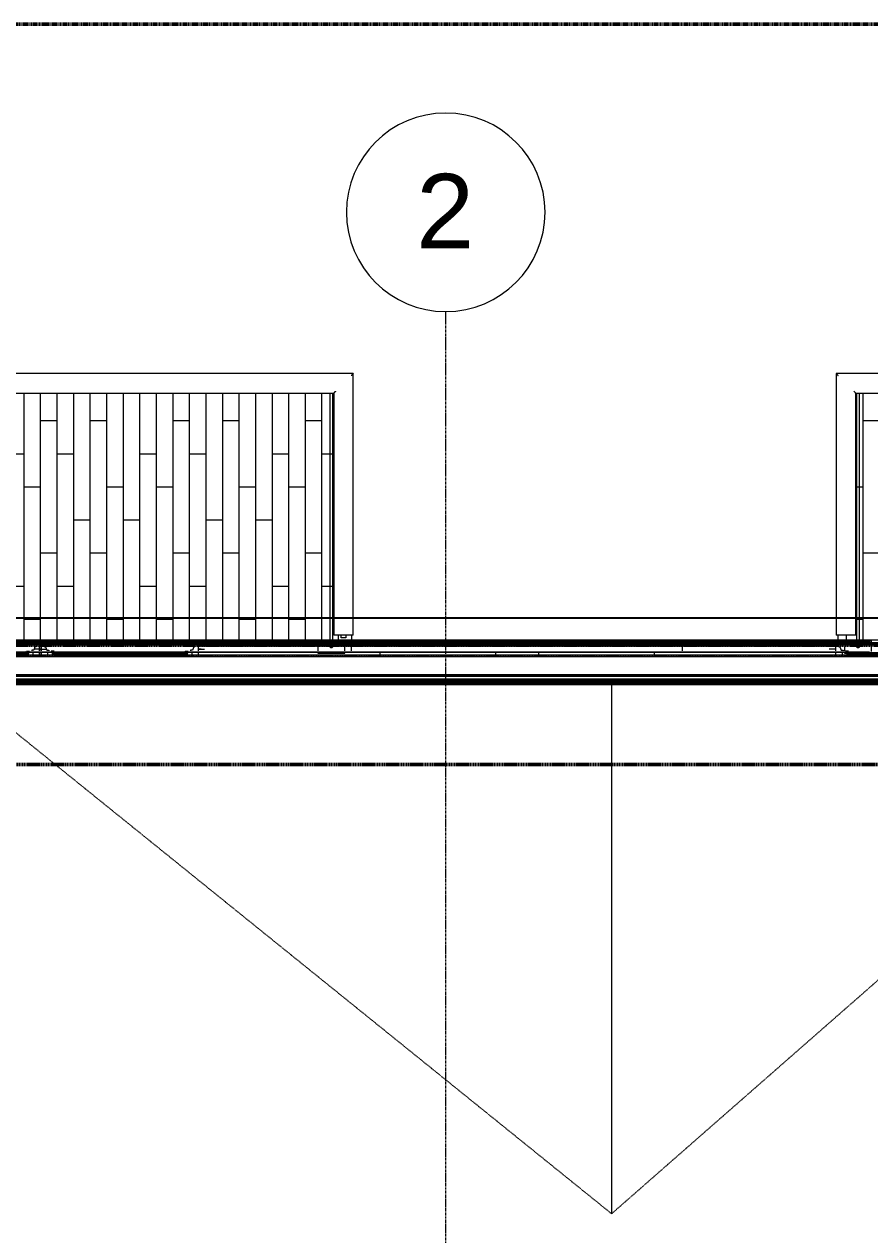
# Model space of a CAD drawing. Header units: inches. Extents: x -4235 to -464, y 9767 to 12269.
# Drawn here: x -3256.2 to -3051.8, y 11976 to 12268.7 of the extents above; entities that cross this region are included whole.
import ezdxf

# ---------------------------------------------------------------- set-up
doc = ezdxf.new("R2010")
doc.units = ezdxf.units.IN
doc.header["$MEASUREMENT"] = 0
for name, pattern in [('Dash 1_16_', [0.125, 0.0625, -0.0625]), ('Double Dash 3_8_', [1, 0.375, -0.125, 0.125, -0.125, 0.125, -0.125]), ('Grid Line 1_2_', [0.875, 0.5, -0.125, 0.125, -0.125])]:
    doc.linetypes.add(name, pattern=pattern)
for name, color, linetype, lineweight in [('A-DOOR-1', 31, 'Continuous', 9), ('A-DOOR-FRAM', 31, 'Continuous', 20), ('A-FLOR-1', 192, 'Continuous', 9), ('A-FLOR-HRAL', 11, 'Continuous', 9), ('A-FLOR-PATT-1', 9, 'Continuous', 9), ('A-GLAZ-1', 151, 'Continuous', 9), ('A-GLAZ-2', 151, 'Continuous', 20), ('A-ROOF', 132, 'Continuous', 13), ('A-ROOF-1', 10, 'Dash 1_16_', 9), ('A-ROOF-2', 7, 'Dash 1_16_', 9), ('A-WALL-1', 113, 'Continuous', 9), ('C-PROP-LINE', 91, 'Double Dash 3_8_', 50), ('C-PROP-LINE-1', 91, 'Dash 1_16_', 50), ('S-GRID-1', 1, 'Grid Line 1_2_', 9), ('S-GRID-IDEN', 1, 'Continuous', 9)]:
    doc.layers.add(name, color=color, linetype=linetype, lineweight=lineweight)
doc.styles.add('Arial', font='arial.ttf', dxfattribs={"height": 18})

# ---------------------------------------------------------------- blocks, each defined once
blk = doc.blocks.new('Basic Wall _ EXT - FIBER CEMENT - LARGE - ___-2505162-BACKGROUND - ROOF PLAN')
at = {"layer": 'A-WALL-1'}
for p, q in [((-3252.14, 12118.91), (-3252.51, 12118.91)), ((-3252.14, 12118.91), (-3252.51, 12118.91)), ((-3252.51, 12118.88), (-3252.14, 12118.88)), ((-3252.14, 12118.88), (-3252.51, 12118.88)), ((-3185.21, 12118.91), (-3214.11, 12118.91)), ((-3185.21, 12118.91), (-3214.11, 12118.91)), ((-3214.11, 12118.88), (-3185.21, 12118.88)), ((-3185.21, 12118.88), (-3214.11, 12118.88)), ((-3182.33, 12118.91), (-3185.18, 12118.91)), ((-3182.33, 12118.91), (-3185.18, 12118.91)), ((-3185.18, 12118.88), (-3182.33, 12118.88)), ((-3182.33, 12118.88), (-3185.18, 12118.88)), ((-3182.22, 12118.91), (-3182.28, 12118.91)), ((-3182.22, 12118.91), (-3182.28, 12118.91)), ((-3182.28, 12118.88), (-3182.22, 12118.88)), ((-3182.22, 12118.88), (-3182.28, 12118.88)), ((-3182.14, 12118.91), (-3182.22, 12118.91)), ((-3182.14, 12118.91), (-3182.22, 12118.91)), ((-3182.22, 12118.88), (-3182.14, 12118.88)), ((-3182.14, 12118.88), (-3182.22, 12118.88)), ((-3182.05, 12118.91), (-3182.14, 12118.91)), ((-3182.05, 12118.91), (-3182.14, 12118.91)), ((-3182.14, 12118.88), (-3182.05, 12118.88)), ((-3182.05, 12118.88), (-3182.14, 12118.88)), ((-3181.96, 12118.91), (-3182.05, 12118.91)), ((-3181.96, 12118.91), (-3182.05, 12118.91)), ((-3182.05, 12118.88), (-3181.96, 12118.88)), ((-3181.96, 12118.88), (-3182.05, 12118.88)), ((-3181.86, 12118.91), (-3181.96, 12118.91)), ((-3181.86, 12118.91), (-3181.96, 12118.91)), ((-3181.96, 12118.88), (-3181.86, 12118.88)), ((-3181.86, 12118.88), (-3181.96, 12118.88)), ((-3181.77, 12118.91), (-3181.86, 12118.91)), ((-3181.77, 12118.91), (-3181.86, 12118.91)), ((-3181.86, 12118.88), (-3181.77, 12118.88)), ((-3181.77, 12118.88), (-3181.86, 12118.88)), ((-3181.69, 12118.91), (-3181.77, 12118.91)), ((-3181.69, 12118.91), (-3181.77, 12118.91)), ((-3181.76, 12118.88), (-3181.69, 12118.88)), ((-3181.69, 12118.88), (-3181.76, 12118.88)), ((-3181.63, 12118.91), (-3181.69, 12118.91)), ((-3181.63, 12118.91), (-3181.69, 12118.91)), ((-3181.69, 12118.88), (-3181.63, 12118.88)), ((-3181.63, 12118.88), (-3181.69, 12118.88)), ((-3178.82, 12118.91), (-3181.58, 12118.91)), ((-3178.82, 12118.91), (-3181.58, 12118.91)), ((-3181.58, 12118.88), (-3178.82, 12118.88)), ((-3178.82, 12118.88), (-3181.58, 12118.88)), ((-3178.71, 12118.91), (-3178.79, 12118.91)), ((-3178.71, 12118.91), (-3178.79, 12118.91)), ((-3178.79, 12118.88), (-3178.71, 12118.88)), ((-3178.71, 12118.88), (-3178.79, 12118.88)), ((-3060.14, 12118.91), (-3178.71, 12118.91)), ((-3060.14, 12118.91), (-3178.71, 12118.91)), ((-3178.71, 12118.88), (-3060.14, 12118.88)), ((-3060.14, 12118.88), (-3178.71, 12118.88)), ((-3252.14, 12116.87), (-3252.51, 12116.87)), ((-3252.14, 12116.87), (-3252.51, 12116.87)), ((-3252.51, 12116.84), (-3252.14, 12116.84)), ((-3252.14, 12116.84), (-3252.51, 12116.84)), ((-3185.21, 12116.87), (-3214.11, 12116.87)), ((-3185.21, 12116.87), (-3214.11, 12116.87)), ((-3214.11, 12116.84), (-3185.21, 12116.84)), ((-3185.21, 12116.84), (-3214.11, 12116.84)), ((-3185.1, 12116.87), (-3185.21, 12116.87)), ((-3185.1, 12116.87), (-3185.21, 12116.87)), ((-3185.21, 12116.84), (-3185.1, 12116.84)), ((-3185.1, 12116.84), (-3185.21, 12116.84)), ((-3184.8, 12116.87), (-3185.1, 12116.87)), ((-3184.8, 12116.87), (-3185.1, 12116.87)), ((-3185.1, 12116.84), (-3184.79, 12116.84)), ((-3184.79, 12116.84), (-3185.1, 12116.84)), ((-3184.29, 12116.87), (-3184.77, 12116.87)), ((-3184.29, 12116.87), (-3184.77, 12116.87)), ((-3184.77, 12116.84), (-3184.29, 12116.84)), ((-3184.29, 12116.84), (-3184.77, 12116.84)), ((-3179.18, 12116.87), (-3184.26, 12116.87)), ((-3179.18, 12116.87), (-3184.26, 12116.87)), ((-3184.26, 12116.84), (-3179.18, 12116.84)), ((-3179.18, 12116.84), (-3184.26, 12116.84)), ((-3178.84, 12116.87), (-3179.14, 12116.87)), ((-3178.84, 12116.87), (-3179.14, 12116.87)), ((-3179.14, 12116.84), (-3178.84, 12116.84)), ((-3178.84, 12116.84), (-3179.14, 12116.84)), ((-3178.72, 12116.87), (-3178.82, 12116.87)), ((-3178.72, 12116.87), (-3178.82, 12116.87)), ((-3178.82, 12116.84), (-3178.71, 12116.84)), ((-3178.71, 12116.84), (-3178.82, 12116.84)), ((-3177.09, 12116.87), (-3178.72, 12116.87)), ((-3177.09, 12116.87), (-3178.72, 12116.87)), ((-3178.71, 12116.84), (-3177.09, 12116.84)), ((-3177.09, 12116.84), (-3178.71, 12116.84)), ((-3097.16, 12116.87), (-3177.09, 12116.87)), ((-3097.16, 12116.87), (-3177.09, 12116.87)), ((-3177.09, 12116.84), (-3170.2, 12116.84)), ((-3170.2, 12116.84), (-3177.09, 12116.84)), ((-3170.2, 12116.84), (-3142.32, 12116.84)), ((-3142.32, 12116.84), (-3170.2, 12116.84)), ((-3142.32, 12116.84), (-3131.8, 12116.84)), ((-3131.8, 12116.84), (-3142.32, 12116.84)), ((-3131.8, 12116.84), (-3103.92, 12116.84)), ((-3103.92, 12116.84), (-3131.8, 12116.84)), ((-3103.92, 12116.84), (-3097.16, 12116.84)), ((-3097.16, 12116.84), (-3103.92, 12116.84)), ((-3060.14, 12116.87), (-3097.16, 12116.87)), ((-3060.14, 12116.87), (-3097.16, 12116.87)), ((-3097.16, 12116.84), (-3060.14, 12116.84)), ((-3060.14, 12116.84), (-3097.16, 12116.84))]:
    blk.add_line(p, q, dxfattribs=at)
blk = doc.blocks.new('Basic Wall _ EXT - FIBER CEMENT - LARGE - ___-2162455-BACKGROUND - ROOF PLAN')
at = {"layer": 'A-WALL-1'}
for p, q in [((-3055.05, 12119.8), (-3290.91, 12119.8)), ((-3057.92, 12119.5), (-3290.91, 12119.5)), ((-3057.92, 12119.5), (-3290.91, 12119.5)), ((-3057.92, 12119.48), (-3290.91, 12119.48)), ((-3057.92, 12119.46), (-3290.91, 12119.46)), ((-3057.92, 12119.46), (-3290.91, 12119.46)), ((-3057.92, 12119.46), (-3290.91, 12119.46)), ((-3057.82, 12119.5), (-3057.92, 12119.5)), ((-3057.82, 12119.5), (-3057.92, 12119.5)), ((-3057.82, 12119.48), (-3057.92, 12119.48)), ((-3057.82, 12119.46), (-3057.92, 12119.46)), ((-3057.82, 12119.46), (-3057.92, 12119.46)), ((-3057.82, 12119.46), (-3057.92, 12119.46)), ((-3057.49, 12119.5), (-3057.81, 12119.5)), ((-3057.49, 12119.5), (-3057.81, 12119.5)), ((-3057.49, 12119.48), (-3057.8, 12119.48)), ((-3057.49, 12119.46), (-3057.8, 12119.46)), ((-3057.49, 12119.46), (-3057.8, 12119.46)), ((-3057.49, 12119.46), (-3057.8, 12119.46)), ((-3056.97, 12119.5), (-3057.48, 12119.5)), ((-3056.97, 12119.5), (-3057.48, 12119.5)), ((-3056.97, 12119.48), (-3057.47, 12119.48)), ((-3056.97, 12119.46), (-3057.47, 12119.46)), ((-3056.97, 12119.46), (-3057.47, 12119.46)), ((-3056.97, 12119.46), (-3057.47, 12119.46)), ((-3056.3, 12119.5), (-3056.95, 12119.5)), ((-3056.3, 12119.5), (-3056.95, 12119.5)), ((-3056.3, 12119.48), (-3056.95, 12119.48)), ((-3056.3, 12119.46), (-3056.95, 12119.46)), ((-3056.3, 12119.46), (-3056.95, 12119.46)), ((-3056.3, 12119.46), (-3056.95, 12119.46)), ((-3055.52, 12119.5), (-3056.28, 12119.5)), ((-3055.52, 12119.5), (-3056.28, 12119.5)), ((-3055.52, 12119.48), (-3056.27, 12119.48)), ((-3055.52, 12119.46), (-3056.27, 12119.46)), ((-3055.52, 12119.46), (-3056.27, 12119.46)), ((-3055.52, 12119.46), (-3056.27, 12119.46)), ((-3055.05, 12119.5), (-3055.49, 12119.5)), ((-3055.05, 12119.5), (-3055.49, 12119.5)), ((-3055.05, 12119.48), (-3055.49, 12119.48)), ((-3055.05, 12119.46), (-3055.48, 12119.46)), ((-3055.05, 12119.46), (-3055.48, 12119.46)), ((-3055.05, 12119.46), (-3055.48, 12119.46)), ((-3054.94, 12119.8), (-3055, 12119.8)), ((-3054.94, 12119.5), (-3055, 12119.5)), ((-3054.94, 12119.5), (-3055, 12119.5)), ((-3054.94, 12119.48), (-3055, 12119.48)), ((-3054.94, 12119.46), (-3055, 12119.46)), ((-3054.94, 12119.46), (-3055, 12119.46)), ((-3054.94, 12119.46), (-3055, 12119.46)), ((-3054.86, 12119.8), (-3054.94, 12119.8)), ((-3054.86, 12119.5), (-3054.94, 12119.5)), ((-3054.86, 12119.5), (-3054.94, 12119.5)), ((-3054.86, 12119.48), (-3054.94, 12119.48)), ((-3054.86, 12119.46), (-3054.94, 12119.46)), ((-3054.86, 12119.46), (-3054.94, 12119.46)), ((-3054.86, 12119.46), (-3054.94, 12119.46)), ((-3054.77, 12119.8), (-3054.86, 12119.8)), ((-3054.77, 12119.5), (-3054.86, 12119.5)), ((-3054.77, 12119.5), (-3054.86, 12119.5)), ((-3054.77, 12119.48), (-3054.86, 12119.48)), ((-3054.77, 12119.46), (-3054.86, 12119.46)), ((-3054.77, 12119.46), (-3054.86, 12119.46)), ((-3054.77, 12119.46), (-3054.86, 12119.46)), ((-3054.68, 12119.8), (-3054.77, 12119.8)), ((-3054.68, 12119.5), (-3054.77, 12119.5)), ((-3054.68, 12119.5), (-3054.77, 12119.5)), ((-3054.68, 12119.48), (-3054.77, 12119.48)), ((-3054.68, 12119.46), (-3054.77, 12119.46)), ((-3054.68, 12119.46), (-3054.77, 12119.46)), ((-3054.68, 12119.46), (-3054.77, 12119.46)), ((-3054.58, 12119.8), (-3054.68, 12119.8)), ((-3054.58, 12119.5), (-3054.65, 12119.5)), ((-3054.58, 12119.5), (-3054.65, 12119.5)), ((-3054.58, 12119.48), (-3054.65, 12119.48)), ((-3054.58, 12119.46), (-3054.64, 12119.46)), ((-3054.58, 12119.46), (-3054.64, 12119.46)), ((-3054.58, 12119.46), (-3054.64, 12119.46)), ((-3054.49, 12119.8), (-3054.58, 12119.8)), ((-3054.49, 12119.5), (-3054.58, 12119.5)), ((-3054.49, 12119.5), (-3054.58, 12119.5)), ((-3054.49, 12119.48), (-3054.58, 12119.48)), ((-3054.49, 12119.46), (-3054.58, 12119.46)), ((-3054.49, 12119.46), (-3054.58, 12119.46)), ((-3054.49, 12119.46), (-3054.58, 12119.46)), ((-3054.41, 12119.8), (-3054.49, 12119.8)), ((-3054.41, 12119.5), (-3054.49, 12119.5)), ((-3054.41, 12119.5), (-3054.49, 12119.5)), ((-3054.41, 12119.48), (-3054.49, 12119.48)), ((-3054.41, 12119.46), (-3054.49, 12119.46)), ((-3054.41, 12119.46), (-3054.49, 12119.46)), ((-3054.41, 12119.46), (-3054.49, 12119.46)), ((-3054.35, 12119.8), (-3054.41, 12119.8)), ((-3054.35, 12119.5), (-3054.41, 12119.5)), ((-3054.35, 12119.5), (-3054.41, 12119.5)), ((-3054.35, 12119.48), (-3054.41, 12119.48)), ((-3054.35, 12119.46), (-3054.41, 12119.46)), ((-3054.35, 12119.46), (-3054.41, 12119.46)), ((-3054.35, 12119.46), (-3054.41, 12119.46)), ((-2951.56, 12119.8), (-3054.3, 12119.8)), ((-3053.83, 12119.5), (-3054.3, 12119.5)), ((-3053.83, 12119.5), (-3054.3, 12119.5)), ((-3053.83, 12119.48), (-3054.3, 12119.48)), ((-3053.83, 12119.46), (-3054.3, 12119.46)), ((-3053.83, 12119.46), (-3054.3, 12119.46)), ((-3053.83, 12119.46), (-3054.3, 12119.46)), ((-3053.05, 12119.5), (-3053.81, 12119.5)), ((-3053.05, 12119.5), (-3053.81, 12119.5)), ((-3053.05, 12119.48), (-3053.81, 12119.48)), ((-3053.05, 12119.46), (-3053.8, 12119.46)), ((-3053.05, 12119.46), (-3053.8, 12119.46)), ((-3053.05, 12119.46), (-3053.8, 12119.46)), ((-3052.38, 12119.5), (-3053.03, 12119.5)), ((-3052.38, 12119.5), (-3053.03, 12119.5)), ((-3052.38, 12119.48), (-3053.03, 12119.48)), ((-3052.38, 12119.46), (-3053.02, 12119.46)), ((-3052.38, 12119.46), (-3053.02, 12119.46)), ((-3052.38, 12119.46), (-3053.02, 12119.46)), ((-3051.86, 12119.5), (-3052.36, 12119.5)), ((-3051.86, 12119.5), (-3052.36, 12119.5)), ((-3051.86, 12119.48), (-3052.36, 12119.48)), ((-3051.86, 12119.46), (-3052.36, 12119.46)), ((-3051.86, 12119.46), (-3052.36, 12119.46)), ((-3051.86, 12119.46), (-3052.36, 12119.46)), ((-3057.93, 12116.87), (-3290.91, 12116.87)), ((-3057.93, 12116.87), (-3290.91, 12116.87)), ((-3290.91, 12116.84), (-3057.93, 12116.84)), ((-3057.93, 12116.84), (-3290.91, 12116.84)), ((-3057.82, 12116.87), (-3057.93, 12116.87)), ((-3057.82, 12116.87), (-3057.93, 12116.87)), ((-3057.93, 12116.84), (-3057.82, 12116.84)), ((-3057.82, 12116.84), (-3057.93, 12116.84)), ((-3057.52, 12116.87), (-3057.82, 12116.87)), ((-3057.52, 12116.87), (-3057.82, 12116.87)), ((-3057.82, 12116.84), (-3057.51, 12116.84)), ((-3057.51, 12116.84), (-3057.82, 12116.84)), ((-3057.01, 12116.87), (-3057.49, 12116.87)), ((-3057.01, 12116.87), (-3057.49, 12116.87)), ((-3057.49, 12116.84), (-3057.01, 12116.84)), ((-3057.01, 12116.84), (-3057.49, 12116.84)), ((-3051.9, 12116.87), (-3056.97, 12116.87)), ((-3051.9, 12116.87), (-3056.97, 12116.87)), ((-3056.97, 12116.84), (-3051.9, 12116.84)), ((-3051.9, 12116.84), (-3056.97, 12116.84))]:
    blk.add_line(p, q, dxfattribs=at)
blk = doc.blocks.new('Basic Wall _ EXT - FIBER CEMENT - SMALL - ___-2145929-BACKGROUND - ROOF PLAN')
at = {"layer": 'A-WALL-1'}
for p, q in [((-2061.36, 12125.15), (-3867.29, 12125.15)), ((-2061.36, 12125.15), (-3867.29, 12125.15)), ((-3867.21, 12125.07), (-2061.44, 12125.07)), ((-2061.44, 12125.07), (-3867.21, 12125.07)), ((-2067.39, 12119.12), (-3861.25, 12119.12)), ((-2067.46, 12119.05), (-3861.19, 12119.05)), ((-2067.84, 12118.67), (-3860.81, 12118.67)), ((-2067.92, 12118.59), (-3860.73, 12118.59)), ((-2067.92, 12118.59), (-3860.73, 12118.59)), ((-2070.35, 12116.17), (-3858.3, 12116.17)), ((-2070.35, 12116.17), (-3858.3, 12116.17)), ((-2075.17, 12111.34), (-3853.48, 12111.34)), ((-2075.17, 12111.34), (-3853.48, 12111.34)), ((-2075.25, 12111.26), (-3853.4, 12111.26)), ((-2075.25, 12111.26), (-3853.4, 12111.26)), ((-3853.2, 12111.06), (-2075.45, 12111.06)), ((-2075.45, 12111.06), (-3853.2, 12111.06)), ((-3852.33, 12110.19), (-2076.32, 12110.19)), ((-2076.32, 12110.19), (-3852.33, 12110.19)), ((-2076.67, 12109.84), (-3851.97, 12109.84)), ((-2076.72, 12109.79), (-3851.93, 12109.79)), ((-2076.73, 12109.78), (-3851.92, 12109.78)), ((-2076.79, 12109.72), (-3851.85, 12109.72)), ((-2076.8, 12109.72), (-3851.85, 12109.72)), ((-2076.8, 12109.71), (-3851.85, 12109.71)), ((-2076.83, 12109.68), (-3851.82, 12109.68)), ((-2076.86, 12109.65), (-3851.78, 12109.65)), ((-3851.77, 12109.64), (-2076.87, 12109.64)), ((-3851.63, 12109.49), (-2077.02, 12109.49)), ((-2077.23, 12109.28), (-3851.42, 12109.28)), ((-2077.3, 12109.22), (-3851.35, 12109.22)), ((-2077.42, 12109.09), (-3851.22, 12109.09)), ((-2077.53, 12108.98), (-3851.11, 12108.98))]:
    blk.add_line(p, q, dxfattribs=at)
blk = doc.blocks.new('Window-Double_Hung-Andersen-400_Series-Tilt_Wash - DOUBLE HUNG - COTTAGE - 3RD FLOOR-V2-BACKGROUND - ROOF PLAN')
at = {"layer": 'A-GLAZ-1'}
for p, q in [((-16.29, 2.5), (-15.7, 2.5)), ((-16.29, 2.12), (-15.7, 2.12)), ((-15.82, 2.5), (-15.82, 2.12)), ((-15.7, 2.62), (15.7, 2.62)), ((-15.7, 2.5), (15.7, 2.5)), ((-15.7, 2.12), (15.7, 2.12)), ((-15.7, 2), (15.7, 2)), ((16.29, 2.5), (15.7, 2.5)), ((16.29, 2.12), (15.7, 2.12)), ((15.82, 2.5), (15.82, 2.12))]:
    blk.add_line(p, q, dxfattribs=at)
at = {"layer": 'A-GLAZ-2'}
for p, q in [((-19.01, 3.44), (-20.51, 3.44)), ((19.01, 4.81), (-19.01, 4.81)), ((-19.01, 4.81), (-19.01, 4.56)), ((-19.01, 4.11), (-19.01, 3)), ((-18.2, 4.81), (-18.2, 4.56)), ((-18.2, 4.11), (-18.2, 4)), ((-18.2, 4), (-17.92, 4)), ((-17.92, 4), (-17.61, 3.19)), ((-17.61, 3.19), (-17.14, 3.19)), ((-17.14, 3.19), (-17.14, 3)), ((-15.86, 2.97), (-16.57, 2.97)), ((15.86, 2.97), (16.57, 2.97)), ((17.14, 3.19), (17.14, 3.01)), ((17.61, 3.19), (17.14, 3.19)), ((17.92, 4), (17.61, 3.19)), ((18.2, 4), (17.92, 4)), ((18.2, 4.81), (18.2, 4.56)), ((18.2, 4.11), (18.2, 4)), ((19.01, 4.56), (19.01, 4.81)), ((19.01, 3.06), (19.01, 4.11)), ((19.01, 3.44), (20.51, 3.44)), ((-19.01, 2.84), (-19.01, 2.72)), ((-19.01, 2.69), (-19.01, 2.01)), ((-19.01, 2.01), (-19.01, 1.69)), ((-17.42, 2.75), (-16.57, 2.75)), ((-17.42, 2.69), (-17.42, 2.01)), ((-17.42, 2.01), (-17.42, 1.69)), ((-17.14, 2.84), (-17.14, 2.75)), ((-16.57, 2.72), (-16.57, 2.84)), ((-16.57, 2.62), (-16.57, 2.69)), ((-15.7, 2.62), (-16.57, 2.62)), ((-16.29, 2.62), (-16.29, 2.01)), ((-15.7, 2), (-16.29, 2)), ((-15.8, 2.84), (-15.74, 2.72)), ((-15.78, 1.69), (-15.7, 2)), ((-15.73, 2.69), (-15.7, 2.62)), ((15.73, 2.69), (15.7, 2.62)), ((15.7, 2.62), (16.57, 2.62)), ((15.7, 2), (16.29, 2)), ((15.78, 1.69), (15.7, 2)), ((15.8, 2.84), (15.74, 2.72)), ((16.29, 2.62), (16.29, 2.01)), ((16.57, 2.72), (16.57, 2.84)), ((17.42, 2.75), (16.57, 2.75)), ((16.57, 2.62), (16.57, 2.69)), ((17.14, 2.84), (17.14, 2.75)), ((17.42, 2.69), (17.42, 2.01)), ((17.42, 2.01), (17.42, 1.69)), ((19.01, 2.72), (19.01, 2.84)), ((19.01, 2.01), (19.01, 2.69)), ((19.01, 1.69), (19.01, 2.01))]:
    blk.add_line(p, q, dxfattribs=at)
blk = doc.blocks.new('Window-Double_Hung-Andersen-400_Series-Tilt_Wash - DOUBLE HUNG - COTTAGE - 3RD FLOOR-V3-BACKGROUND - ROOF PLAN')
at = {"layer": 'A-GLAZ-1'}
for p, q in [((-16.29, 2.5), (-15.7, 2.5)), ((-16.29, 2.12), (-15.7, 2.12)), ((-15.82, 2.5), (-15.82, 2.12)), ((-15.7, 2.62), (15.7, 2.62)), ((-15.7, 2.5), (15.7, 2.5)), ((-15.7, 2.12), (15.7, 2.12)), ((-15.7, 2), (15.7, 2)), ((16.29, 2.5), (15.7, 2.5)), ((16.29, 2.12), (15.7, 2.12)), ((15.82, 2.5), (15.82, 2.12))]:
    blk.add_line(p, q, dxfattribs=at)
at = {"layer": 'A-GLAZ-2'}
for p, q in [((-19.01, 3.44), (-19.39, 3.44)), ((19.01, 4.81), (-19.01, 4.81)), ((-19.01, 4.81), (-19.01, 4.56)), ((-19.01, 4.11), (-19.01, 3)), ((-18.2, 4.81), (-18.2, 4.56)), ((-18.2, 4.11), (-18.2, 4)), ((-18.2, 4), (-17.92, 4)), ((-17.92, 4), (-17.61, 3.19)), ((-17.61, 3.19), (-17.14, 3.19)), ((-17.14, 3.19), (-17.14, 3)), ((-15.86, 2.97), (-16.57, 2.97)), ((15.86, 2.97), (16.57, 2.97)), ((17.14, 3.19), (17.14, 3)), ((17.61, 3.19), (17.14, 3.19)), ((17.92, 4), (17.61, 3.19)), ((18.2, 4), (17.92, 4)), ((18.2, 4.81), (18.2, 4.56)), ((18.2, 4.11), (18.2, 4)), ((19.01, 4.56), (19.01, 4.81)), ((19.01, 3), (19.01, 4.11)), ((19.01, 3.44), (20.51, 3.44)), ((-19.01, 2.84), (-19.01, 2.72)), ((-19.01, 2.69), (-19.01, 2.01)), ((-19.01, 2.01), (-19.01, 1.69)), ((-17.42, 2.75), (-16.57, 2.75)), ((-17.42, 2.69), (-17.42, 2.01)), ((-17.42, 2.01), (-17.42, 1.69)), ((-17.14, 2.84), (-17.14, 2.75)), ((-16.57, 2.72), (-16.57, 2.84)), ((-16.57, 2.62), (-16.57, 2.69)), ((-15.7, 2.62), (-16.57, 2.62)), ((-16.29, 2.62), (-16.29, 2.01)), ((-15.7, 2), (-16.29, 2)), ((-15.8, 2.84), (-15.74, 2.72)), ((-15.78, 1.69), (-15.7, 2)), ((-15.73, 2.69), (-15.7, 2.62)), ((15.73, 2.69), (15.7, 2.62)), ((15.7, 2.62), (16.57, 2.62)), ((15.7, 2), (16.29, 2)), ((15.78, 1.69), (15.7, 2)), ((15.8, 2.84), (15.74, 2.72)), ((16.29, 2.62), (16.29, 2.01)), ((16.57, 2.72), (16.57, 2.84)), ((17.42, 2.75), (16.57, 2.75)), ((16.57, 2.62), (16.57, 2.69)), ((17.14, 2.84), (17.14, 2.75)), ((17.42, 2.69), (17.42, 2.01)), ((17.42, 2.01), (17.42, 1.69)), ((19.01, 2.72), (19.01, 2.84)), ((19.01, 2.01), (19.01, 2.69)), ((19.01, 1.69), (19.01, 2.01))]:
    blk.add_line(p, q, dxfattribs=at)
blk = doc.blocks.new('Door-Inswing-Andersen-400_Series-Single - 3_ 0-1_8_ x custom height - 2ND FLOOR-V6-BACKGROUND - ROOF PLAN')
at = {"layer": 'A-DOOR-FRAM'}
for p, q in [((-19.39, 3.44), (-19.01, 3.44)), ((19.69, 3.44), (19.01, 3.44))]:
    blk.add_line(p, q, dxfattribs=at)
blk = doc.blocks.new('Window-Double_Hung-Andersen-400_Series-Tilt_Wash - DOUBLE HUNG - COTTAGE - 3RD FLOOR-V85-BACKGROUND - ROOF PLAN')
at = {"layer": 'A-GLAZ-1'}
for p, q in [((-16.29, 2.5), (-15.85, 2.5)), ((-16.29, 2.12), (-15.7, 2.12)), ((-15.85, 2.5), (-15.7, 2.5)), ((-15.82, 2.49), (-15.82, 2.12)), ((-15.7, 2.62), (-15.21, 2.62)), ((-15.7, 2.5), (-15.18, 2.5)), ((-15.7, 2.12), (15.7, 2.12)), ((-15.7, 2), (15.7, 2)), ((-15.18, 2.62), (-14.43, 2.62)), ((-15.18, 2.5), (-14.4, 2.5)), ((-14.39, 2.62), (-13.59, 2.62)), ((-14.39, 2.5), (-13.55, 2.5)), ((-13.55, 2.62), (-12.75, 2.62)), ((-13.55, 2.5), (-12.71, 2.5)), ((-12.71, 2.62), (-11.96, 2.62)), ((-12.71, 2.5), (-11.93, 2.5)), ((-11.93, 2.62), (-11.28, 2.62)), ((-11.93, 2.5), (-11.26, 2.5)), ((-11.25, 2.62), (-10.76, 2.62)), ((-11.25, 2.5), (-10.74, 2.5)), ((-10.7, 2.62), (-10.43, 2.62)), ((-10.7, 2.5), (-10.41, 2.5)), ((-10.41, 2.62), (-10.31, 2.62)), ((-10.41, 2.5), (-10.3, 2.5)), ((-10.31, 2.62), (15.7, 2.62)), ((-10.3, 2.5), (15.7, 2.5)), ((16.29, 2.5), (15.7, 2.5)), ((16.29, 2.12), (15.7, 2.12)), ((15.82, 2.5), (15.82, 2.12))]:
    blk.add_line(p, q, dxfattribs=at)
at = {"layer": 'A-GLAZ-2'}
for p, q in [((-19.01, 3.44), (-20.51, 3.44)), ((-16.8, 4.81), (-19.01, 4.81)), ((-19.01, 4.81), (-19.01, 4.56)), ((-19.01, 4.11), (-19.01, 3)), ((-18.2, 4.81), (-18.2, 4.56)), ((-18.2, 4.11), (-18.2, 4)), ((-18.2, 4), (-17.92, 4)), ((-17.92, 4), (-17.61, 3.19)), ((-17.61, 3.19), (-17.14, 3.19)), ((-17.14, 3.19), (-17.14, 3)), ((-13.93, 4.81), (-16.78, 4.81)), ((-15.86, 2.97), (-16.57, 2.97)), ((-13.82, 4.81), (-13.88, 4.81)), ((-13.74, 4.81), (-13.82, 4.81)), ((-13.65, 4.81), (-13.74, 4.81)), ((-13.55, 4.81), (-13.65, 4.81)), ((-13.46, 4.81), (-13.55, 4.81)), ((-13.38, 4.81), (-13.45, 4.81)), ((-13.29, 4.81), (-13.36, 4.81)), ((-13.23, 4.81), (-13.29, 4.81)), ((-10.74, 4.81), (-13.18, 4.81)), ((-10.41, 4.81), (-10.67, 4.81)), ((-10.3, 4.81), (-10.39, 4.81)), ((19.01, 4.81), (-10.3, 4.81)), ((15.86, 2.97), (16.57, 2.97)), ((17.14, 3.19), (17.14, 3)), ((17.61, 3.19), (17.14, 3.19)), ((17.92, 4), (17.61, 3.19)), ((18.2, 4), (17.92, 4)), ((18.2, 4.81), (18.2, 4.56)), ((18.2, 4.11), (18.2, 4)), ((19.01, 4.56), (19.01, 4.81)), ((19.01, 3), (19.01, 4.11)), ((19.01, 3.44), (20.51, 3.44)), ((-19.01, 2.84), (-19.01, 2.72)), ((-19.01, 2.69), (-19.01, 2.01)), ((-19.01, 2.01), (-19.01, 1.69)), ((-17.42, 2.75), (-16.8, 2.75)), ((-17.42, 2.69), (-17.42, 2.01)), ((-17.42, 2.01), (-17.42, 1.69)), ((-17.14, 2.84), (-17.14, 2.75)), ((-16.8, 2.75), (-16.7, 2.75)), ((-16.69, 2.75), (-16.57, 2.75)), ((-16.57, 2.72), (-16.57, 2.84)), ((-16.57, 2.62), (-16.57, 2.69)), ((-16.38, 2.62), (-16.57, 2.62)), ((-15.87, 2.62), (-16.37, 2.62)), ((-16.29, 2.62), (-16.29, 2.49)), ((-16.29, 2.49), (-16.29, 2.01)), ((-15.7, 2), (-16.29, 2)), ((-15.7, 2.62), (-15.85, 2.62)), ((-15.8, 2.84), (-15.74, 2.72)), ((-15.78, 1.69), (-15.7, 2)), ((-15.73, 2.69), (-15.7, 2.62)), ((15.73, 2.69), (15.7, 2.62)), ((15.7, 2.62), (16.57, 2.62)), ((15.7, 2), (16.29, 2)), ((15.78, 1.69), (15.7, 2)), ((15.8, 2.84), (15.74, 2.72)), ((16.29, 2.62), (16.29, 2.01)), ((16.57, 2.72), (16.57, 2.84)), ((17.42, 2.75), (16.57, 2.75)), ((16.57, 2.62), (16.57, 2.69)), ((17.14, 2.84), (17.14, 2.75)), ((17.42, 2.69), (17.42, 2.01)), ((17.42, 2.01), (17.42, 1.69)), ((19.01, 2.72), (19.01, 2.84)), ((19.01, 2.01), (19.01, 2.69)), ((19.01, 1.69), (19.01, 2.01))]:
    blk.add_line(p, q, dxfattribs=at)
blk = doc.blocks.new('Railing - Baluster_01-V160-BACKGROUND - ROOF PLAN')
at = {"layer": 'A-FLOR-HRAL'}
for p, q in [((-0.59, 1.18), (0.59, 1.18)), ((-0.59, 0.59), (-0.59, 1.18)), ((0.59, 1.18), (0.59, 0.59))]:
    blk.add_line(p, q, dxfattribs=at)
blk = doc.blocks.new('Railing - Railing-2700264-BACKGROUND - ROOF PLAN')
at = {"layer": 'A-FLOR-HRAL'}
for p, q in [((-3176.67, 12184.2), (-3290.72, 12184.2)), ((-3290.72, 12184.2), (-3290.72, 12125.15)), ((-3176.67, 12125.15), (-3176.67, 12184.2)), ((-3286, 12179.48), (-3181.4, 12179.48)), ((-3286, 12125.15), (-3286, 12179.48)), ((-3181.4, 12179.48), (-3181.4, 12125.15)), ((-3290.72, 12125.15), (-3290.72, 12125.07)), ((-3290.72, 12125.07), (-3290.72, 12120.95)), ((-3286, 12125.07), (-3286, 12125.15)), ((-3286, 12120.95), (-3286, 12125.07)), ((-3181.4, 12125.15), (-3181.4, 12125.07)), ((-3181.4, 12125.07), (-3181.4, 12120.95)), ((-3176.67, 12125.07), (-3176.67, 12125.15)), ((-3176.67, 12120.95), (-3176.67, 12125.07)), ((-3290.25, 12120.95), (-3290.72, 12120.95)), ((-3286.47, 12120.95), (-3290.25, 12120.95)), ((-3286, 12120.95), (-3286.47, 12120.95)), ((-3181.34, 12120.95), (-3181.4, 12120.95)), ((-3180.93, 12120.95), (-3181.34, 12120.95)), ((-3177.15, 12120.95), (-3180.93, 12120.95)), ((-3176.74, 12120.95), (-3177.15, 12120.95)), ((-3176.67, 12120.95), (-3176.74, 12120.95))]:
    blk.add_line(p, q, dxfattribs=at)
for points, knots in [([(-3290.72, 12184.2), (-3290.72, 12184.2), (-3290.72, 12184.19), (-3290.69, 12184.17), (-3290.66, 12184.14), (-3290.63, 12184.11), (-3290.61, 12184.08), (-3290.58, 12184.06), (-3290.54, 12184.02), (-3290.5, 12183.97), (-3290.46, 12183.94), (-3290.42, 12183.9), (-3290.35, 12183.83), (-3290.29, 12183.77), (-3290.25, 12183.73)], [0, 0, 0, 0, 0.166667, 0.25, 0.333333, 0.416667, 0.458333, 0.5, 0.583333, 0.666667, 0.708333, 0.75, 0.833333, 1, 1, 1, 1]), ([(-3176.67, 12184.2), (-3176.67, 12184.2), (-3176.68, 12184.19), (-3176.71, 12184.17), (-3176.74, 12184.14), (-3176.77, 12184.11), (-3176.79, 12184.08), (-3176.82, 12184.06), (-3176.86, 12184.02), (-3176.9, 12183.97), (-3176.94, 12183.94), (-3176.98, 12183.9), (-3177.04, 12183.83), (-3177.11, 12183.77), (-3177.15, 12183.73)], [0, 0, 0, 0, 0.166667, 0.25, 0.333333, 0.416667, 0.458333, 0.5, 0.583333, 0.666667, 0.708333, 0.75, 0.833333, 1, 1, 1, 1]), ([(-3286.47, 12179.95), (-3286.43, 12179.91), (-3286.37, 12179.85), (-3286.29, 12179.77), (-3286.24, 12179.72), (-3286.21, 12179.69), (-3286.18, 12179.65), (-3286.14, 12179.62), (-3286.12, 12179.59), (-3286.09, 12179.57), (-3286.06, 12179.54), (-3286.03, 12179.51), (-3286.01, 12179.49), (-3286, 12179.48), (-3286, 12179.48)], [0, 0, 0, 0, 0.166667, 0.25, 0.333333, 0.375, 0.416667, 0.5, 0.541667, 0.583333, 0.666667, 0.75, 0.833333, 1, 1, 1, 1]), ([(-3180.93, 12179.95), (-3180.97, 12179.91), (-3181.03, 12179.85), (-3181.11, 12179.77), (-3181.15, 12179.72), (-3181.19, 12179.69), (-3181.22, 12179.65), (-3181.25, 12179.62), (-3181.28, 12179.59), (-3181.31, 12179.57), (-3181.34, 12179.54), (-3181.36, 12179.51), (-3181.39, 12179.49), (-3181.4, 12179.48), (-3181.4, 12179.48)], [0, 0, 0, 0, 0.166667, 0.25, 0.333333, 0.375, 0.416667, 0.5, 0.541667, 0.583333, 0.666667, 0.75, 0.833333, 1, 1, 1, 1])]:
    blk.add_open_spline(points, degree=3, knots=knots, dxfattribs=at)
at = {"rotation": 180}
blk.add_blockref('Railing - Baluster_01-V160-BACKGROUND - ROOF PLAN', (-3179.04, 12121.54), dxfattribs=at)
blk = doc.blocks.new('Walls 123 - Walls 1-2567745-BACKGROUND - ROOF PLAN')
at = {"layer": 'A-WALL-1'}
for p, q in [((-3182.33, 12179.48), (-3182.33, 12125.15)), ((-3181.58, 12125.15), (-3181.58, 12179.48)), ((-3182.33, 12125.15), (-3182.33, 12125.07)), ((-3182.33, 12125.07), (-3182.33, 12119.78)), ((-3181.58, 12125.07), (-3181.58, 12125.15)), ((-3181.58, 12119.78), (-3181.58, 12125.07)), ((-3185.21, 12119.58), (-3185.21, 12119.5)), ((-3185.1, 12119.58), (-3185.21, 12119.58)), ((-3185.21, 12119.58), (-3185.1, 12119.58)), ((-3185.21, 12119.46), (-3185.21, 12119.12)), ((-3185.21, 12119.12), (-3185.21, 12118.71)), ((-3185.21, 12118.26), (-3185.21, 12117.21)), ((-3184.77, 12119.58), (-3185.1, 12119.58)), ((-3185.1, 12119.58), (-3184.77, 12119.58)), ((-3183.58, 12119.58), (-3184.77, 12119.58)), ((-3184.77, 12119.58), (-3183.58, 12119.58)), ((-3182.8, 12119.58), (-3183.58, 12119.58)), ((-3183.58, 12119.58), (-3182.8, 12119.58)), ((-3182.34, 12119.58), (-3182.8, 12119.58)), ((-3182.8, 12119.58), (-3181.12, 12119.58)), ((-3182.33, 12119.63), (-3182.33, 12119.58)), ((-3182.33, 12119.58), (-3182.33, 12119.5)), ((-3182.33, 12119.46), (-3182.33, 12119.12)), ((-3182.33, 12119.12), (-3182.33, 12118.71)), ((-3182.23, 12119.58), (-3182.28, 12119.58)), ((-3182.15, 12119.58), (-3182.22, 12119.58)), ((-3182.06, 12119.58), (-3182.15, 12119.58)), ((-3181.96, 12119.58), (-3182.06, 12119.58)), ((-3181.86, 12119.58), (-3181.96, 12119.58)), ((-3181.77, 12119.58), (-3181.86, 12119.58)), ((-3181.69, 12119.58), (-3181.77, 12119.58)), ((-3181.63, 12119.58), (-3181.69, 12119.58)), ((-3181.58, 12119.58), (-3181.58, 12119.63)), ((-3181.58, 12119.5), (-3181.58, 12119.58)), ((-3180.33, 12119.58), (-3181.58, 12119.58)), ((-3181.58, 12119.12), (-3181.58, 12119.46)), ((-3181.58, 12118.71), (-3181.58, 12119.12)), ((-3181.12, 12119.58), (-3180.33, 12119.58)), ((-3179.14, 12119.58), (-3180.33, 12119.58)), ((-3180.33, 12119.58), (-3179.14, 12119.58)), ((-3178.82, 12119.58), (-3179.14, 12119.58)), ((-3179.14, 12119.58), (-3178.71, 12119.58)), ((-3178.71, 12119.58), (-3178.82, 12119.58)), ((-3178.71, 12119.5), (-3178.71, 12119.58)), ((-3178.71, 12119.12), (-3178.71, 12119.46)), ((-3178.71, 12118.71), (-3178.71, 12119.12)), ((-3178.71, 12117.21), (-3178.71, 12118.26)), ((-3185.21, 12116.99), (-3185.21, 12116.87)), ((-3185.21, 12116.84), (-3185.21, 12116.64)), ((-3185.1, 12116.64), (-3185.21, 12116.64)), ((-3185.21, 12116.64), (-3185.1, 12116.64)), ((-3184.77, 12116.64), (-3185.1, 12116.64)), ((-3185.1, 12116.64), (-3184.77, 12116.64)), ((-3184.26, 12116.64), (-3184.77, 12116.64)), ((-3184.77, 12116.64), (-3184.26, 12116.64)), ((-3183.58, 12116.64), (-3184.26, 12116.64)), ((-3184.26, 12116.64), (-3183.58, 12116.64)), ((-3182.8, 12116.64), (-3183.58, 12116.64)), ((-3183.58, 12116.64), (-3182.8, 12116.64)), ((-3181.12, 12116.64), (-3182.8, 12116.64)), ((-3182.8, 12116.64), (-3181.12, 12116.64)), ((-3180.33, 12116.64), (-3181.12, 12116.64)), ((-3181.12, 12116.64), (-3180.33, 12116.64)), ((-3179.66, 12116.64), (-3180.33, 12116.64)), ((-3180.33, 12116.64), (-3179.66, 12116.64)), ((-3179.14, 12116.64), (-3179.66, 12116.64)), ((-3179.66, 12116.64), (-3179.14, 12116.64)), ((-3178.82, 12116.64), (-3179.14, 12116.64)), ((-3179.14, 12116.64), (-3178.82, 12116.64)), ((-3178.71, 12116.64), (-3178.82, 12116.64)), ((-3178.82, 12116.64), (-3178.71, 12116.64)), ((-3178.71, 12117.15), (-3178.71, 12117.21)), ((-3178.71, 12116.87), (-3178.71, 12116.99)), ((-3178.71, 12116.64), (-3178.71, 12116.82))]:
    blk.add_line(p, q, dxfattribs=at)
for start_param, end_param in [(3.173858, 3.403392), (3.403392, 3.926991), (2.18908, 2.356194), (3.926991, 4.45059), (1.832596, 2.069883), (4.45059, 6.25092), (1.071709, 1.308997), (0.785398, 0.952443)]:
    blk.add_ellipse((-3181.96, 12118.27), major_axis=(0.375, 0), ratio=0.86769, start_param=start_param, end_param=end_param, dxfattribs=at)
blk = doc.blocks.new('Railing - Railing-2700288-BACKGROUND - ROOF PLAN')
at = {"layer": 'A-FLOR-HRAL'}
for p, q in [((-2945.9, 12184.2), (-3059.95, 12184.2)), ((-3059.95, 12184.2), (-3059.95, 12125.15)), ((-2945.9, 12125.15), (-2945.9, 12184.2)), ((-3055.22, 12179.48), (-2950.62, 12179.48)), ((-3055.22, 12125.15), (-3055.22, 12179.48)), ((-2950.62, 12179.48), (-2950.62, 12125.15)), ((-3059.95, 12125.15), (-3059.95, 12125.07)), ((-3059.95, 12125.07), (-3059.95, 12120.95)), ((-3055.22, 12125.07), (-3055.22, 12125.15)), ((-3055.22, 12120.95), (-3055.22, 12125.07)), ((-2950.62, 12125.15), (-2950.62, 12125.07)), ((-2950.62, 12125.07), (-2950.62, 12120.95)), ((-2945.9, 12125.07), (-2945.9, 12125.15)), ((-2945.9, 12120.95), (-2945.9, 12125.07)), ((-3059.48, 12120.95), (-3059.95, 12120.95)), ((-3055.7, 12120.95), (-3059.48, 12120.95)), ((-3055.22, 12120.95), (-3055.7, 12120.95)), ((-2950.15, 12120.95), (-2950.62, 12120.95)), ((-2946.37, 12120.95), (-2950.15, 12120.95)), ((-2945.9, 12120.95), (-2946.37, 12120.95))]:
    blk.add_line(p, q, dxfattribs=at)
for points, knots in [([(-3059.95, 12184.2), (-3059.95, 12184.2), (-3059.94, 12184.19), (-3059.91, 12184.17), (-3059.89, 12184.14), (-3059.86, 12184.11), (-3059.83, 12184.08), (-3059.8, 12184.06), (-3059.76, 12184.02), (-3059.72, 12183.97), (-3059.69, 12183.94), (-3059.65, 12183.9), (-3059.58, 12183.83), (-3059.52, 12183.77), (-3059.48, 12183.73)], [0, 0, 0, 0, 0.166667, 0.25, 0.333333, 0.416667, 0.458333, 0.5, 0.583333, 0.666667, 0.708333, 0.75, 0.833333, 1, 1, 1, 1]), ([(-2945.9, 12184.2), (-2945.9, 12184.2), (-2945.91, 12184.19), (-2945.93, 12184.17), (-2945.96, 12184.14), (-2945.99, 12184.11), (-2946.02, 12184.08), (-2946.04, 12184.06), (-2946.08, 12184.02), (-2946.13, 12183.97), (-2946.16, 12183.94), (-2946.2, 12183.9), (-2946.27, 12183.83), (-2946.33, 12183.77), (-2946.37, 12183.73)], [0, 0, 0, 0, 0.166667, 0.25, 0.333333, 0.416667, 0.458333, 0.5, 0.583333, 0.666667, 0.708333, 0.75, 0.833333, 1, 1, 1, 1]), ([(-3055.7, 12179.95), (-3055.65, 12179.91), (-3055.59, 12179.85), (-3055.52, 12179.77), (-3055.47, 12179.72), (-3055.43, 12179.69), (-3055.4, 12179.65), (-3055.37, 12179.62), (-3055.34, 12179.59), (-3055.32, 12179.57), (-3055.29, 12179.54), (-3055.26, 12179.51), (-3055.23, 12179.49), (-3055.22, 12179.48), (-3055.22, 12179.48)], [0, 0, 0, 0, 0.166667, 0.25, 0.333333, 0.375, 0.416667, 0.5, 0.541667, 0.583333, 0.666667, 0.75, 0.833333, 1, 1, 1, 1]), ([(-2950.15, 12179.95), (-2950.19, 12179.91), (-2950.25, 12179.85), (-2950.33, 12179.77), (-2950.38, 12179.72), (-2950.41, 12179.69), (-2950.45, 12179.65), (-2950.48, 12179.62), (-2950.51, 12179.59), (-2950.53, 12179.57), (-2950.56, 12179.54), (-2950.59, 12179.51), (-2950.62, 12179.49), (-2950.62, 12179.48), (-2950.62, 12179.48)], [0, 0, 0, 0, 0.166667, 0.25, 0.333333, 0.375, 0.416667, 0.5, 0.541667, 0.583333, 0.666667, 0.75, 0.833333, 1, 1, 1, 1])]:
    blk.add_open_spline(points, degree=3, knots=knots, dxfattribs=at)
at = {"rotation": 180}
blk.add_blockref('Railing - Baluster_01-V160-BACKGROUND - ROOF PLAN', (-2948.26, 12121.54), dxfattribs=at)
blk = doc.blocks.new('Walls 76 - Walls 1-2571549-BACKGROUND - ROOF PLAN')
at = {"layer": 'A-WALL-1'}
for p, q in [((-3055.05, 12179.48), (-3055.05, 12125.15)), ((-3054.3, 12125.15), (-3054.3, 12179.48)), ((-3055.05, 12125.15), (-3055.05, 12125.07)), ((-3055.05, 12125.07), (-3055.05, 12119.58)), ((-3054.3, 12125.07), (-3054.3, 12125.15)), ((-3054.3, 12119.58), (-3054.3, 12125.07)), ((-3057.93, 12119.58), (-3057.93, 12119.12)), ((-3055.05, 12119.58), (-3057.93, 12119.58)), ((-3057.93, 12119.58), (-3051.86, 12119.58)), ((-3057.93, 12119.12), (-3057.93, 12118.71)), ((-3057.93, 12118.26), (-3057.93, 12117.15)), ((-3055.05, 12119.58), (-3055.05, 12119.12)), ((-3055.05, 12119.12), (-3055.05, 12118.71)), ((-3054.94, 12119.58), (-3055, 12119.58)), ((-3054.87, 12119.58), (-3054.94, 12119.58)), ((-3054.78, 12119.58), (-3054.87, 12119.58)), ((-3054.68, 12119.58), (-3054.77, 12119.58)), ((-3054.58, 12119.58), (-3054.68, 12119.58)), ((-3054.49, 12119.58), (-3054.58, 12119.58)), ((-3054.41, 12119.58), (-3054.49, 12119.58)), ((-3054.35, 12119.58), (-3054.41, 12119.58)), ((-3054.3, 12119.12), (-3054.3, 12119.58)), ((-3051.43, 12119.58), (-3054.3, 12119.58)), ((-3054.3, 12118.71), (-3054.3, 12119.12)), ((-3051.86, 12119.58), (-3051.43, 12119.58)), ((-3051.43, 12119.12), (-3051.43, 12119.58)), ((-3051.43, 12118.71), (-3051.43, 12119.12)), ((-3051.43, 12117.15), (-3051.43, 12118.26)), ((-3057.93, 12116.99), (-3057.93, 12116.64)), ((-3051.43, 12116.64), (-3057.93, 12116.64)), ((-3057.93, 12116.64), (-3054.68, 12116.64)), ((-3054.68, 12116.64), (-3053.05, 12116.64)), ((-3053.05, 12116.64), (-3051.86, 12116.64)), ((-3051.86, 12116.64), (-3051.54, 12116.64)), ((-3051.54, 12116.64), (-3051.43, 12116.64)), ((-3051.43, 12116.64), (-3051.43, 12116.99))]:
    blk.add_line(p, q, dxfattribs=at)
for start_param, end_param in [(3.173858, 3.403392), (3.403392, 3.926991), (3.926991, 4.18879), (1.852625, 2.069883), (4.18879, 4.712389), (1.696161, 1.832596), (4.712389, 5.497787), (1.308997, 1.445432), (1.071709, 1.288922), (5.497787, 5.759587), (5.759587, 6.25092)]:
    blk.add_ellipse((-3054.68, 12118.27), major_axis=(0.375, 0), ratio=0.86769, start_param=start_param, end_param=end_param, dxfattribs=at)
blk = doc.blocks.new('Family - ___-1878357-BACKGROUND - ROOF PLAN')
at = {"layer": 'C-PROP-LINE'}
blk.add_line((-3989.61, 12268.69), (-629.56, 12268.69), dxfattribs=at)
blk = doc.blocks.new('Family - ___-2835860-BACKGROUND - ROOF PLAN')
at = {"layer": 'C-PROP-LINE-1'}
blk.add_line((-2636.92, 12118.59), (-3860.72, 12118.59), dxfattribs=at)
blk = doc.blocks.new('Family - ___-2835903-BACKGROUND - ROOF PLAN')
at = {"layer": 'C-PROP-LINE-1'}
blk.add_line((-2096.82, 12089.69), (-3831.82, 12089.69), dxfattribs=at)
blk = doc.blocks.new('Family - ___-2835932-BACKGROUND - ROOF PLAN')
at = {"layer": 'C-PROP-LINE-1'}
blk.add_line((-2067.92, 12118.59), (-3860.72, 12118.59), dxfattribs=at)
blk = doc.blocks.new('Grid - Grid Head - Circle-50561-BACKGROUND - ROOF PLAN')
at = {"layer": 'S-GRID-IDEN'}
for start, end in [(360, 180), (180, 360)]:
    blk.add_arc((0, 0), 0.25, start, end, dxfattribs=at)

msp = doc.modelspace()

# ---------------------------------------------------------------- hatches: boundary and pattern name
at = {"layer": 'A-FLOR-PATT-1'}
h = msp.add_hatch(dxfattribs=at)
h.set_pattern_fill('FP_23', color=256, style=0, pattern_type=2)
h.set_pattern_definition([(270, (-3952.234, 11076.839), (4, 2e-16), []), (0, (-3952.234, 11076.839), (8, 8), [4, -28]), (0, (-3948.234, 11060.839), (8, 8), [4, -28])])
h.paths.add_polyline_path([(-3214.11, 12118.95), (-3177.04, 12118.95), (-3177.04, 12120.95), (-3178.45, 12120.95), (-3178.45, 12120.36), (-3179.63, 12120.36), (-3179.63, 12120.95), (-3181.4, 12120.95), (-3181.44, 12179.48), (-3286, 12179.48), (-3286.02, 12120.95), (-3290.36, 12120.95), (-3290.36, 12118.96), (-3214.11, 12118.96)], flags=0)
h = msp.add_hatch(dxfattribs=at)
h.set_pattern_fill('FP_33', color=256, style=0, pattern_type=2)
h.set_pattern_definition([(270, (-3721.459, 11076.839), (4, 2e-16), []), (0, (-3721.459, 11076.839), (8, 8), [4, -28]), (0, (-3717.459, 11060.839), (8, 8), [4, -28])])
h.paths.add_polyline_path([(-3022.11, 12118.95), (-2946.26, 12118.95), (-2946.26, 12120.95), (-2947.67, 12120.95), (-2947.67, 12120.36), (-2948.85, 12120.36), (-2948.85, 12120.95), (-2950.62, 12120.95), (-2950.66, 12179.48), (-3055.22, 12179.48), (-3055.24, 12120.95), (-3059.59, 12120.95), (-3059.59, 12118.96), (-3022.11, 12118.96)], flags=0)

# ---------------------------------------------------------------- linework, layer by layer
at = {"layer": 'A-FLOR-1'}
for p, q in [((-3177.04, 12119.78), (-3177.04, 12120.95)), ((-3059.59, 12120.95), (-3059.59, 12119.78)), ((-3252.51, 12118.95), (-3252.14, 12118.95)), ((-3214.11, 12118.95), (-3185.21, 12118.95)), ((-3185.18, 12118.95), (-3182.33, 12118.95)), ((-3182.28, 12118.95), (-3182.22, 12118.95)), ((-3182.22, 12118.95), (-3182.14, 12118.95)), ((-3182.14, 12118.95), (-3182.05, 12118.95)), ((-3182.05, 12118.95), (-3181.96, 12118.95)), ((-3181.96, 12118.95), (-3181.86, 12118.95)), ((-3181.86, 12118.95), (-3181.78, 12118.95)), ((-3181.77, 12118.95), (-3181.69, 12118.95)), ((-3181.69, 12118.95), (-3181.63, 12118.95)), ((-3181.58, 12118.95), (-3178.82, 12118.95)), ((-3178.79, 12118.95), (-3177.04, 12118.95)), ((-3177.04, 12119.5), (-3177.04, 12119.63)), ((-3177.04, 12118.95), (-3177.04, 12119.46)), ((-3059.59, 12119.63), (-3059.59, 12119.5)), ((-3059.59, 12119.46), (-3059.59, 12118.96))]:
    msp.add_line(p, q, dxfattribs=at)
at = {"layer": 'A-ROOF'}
for p, q in [((-3114.24, 12109.45), (-3114.24, 12109.38)), ((-3114.24, 12109.21), (-3114.24, 11981.08))]:
    msp.add_line(p, q, dxfattribs=at)
at = {"layer": 'A-ROOF-1'}
msp.add_line((-2076.17, 12115.84), (-3852.47, 12115.84), dxfattribs=at)
at = {"layer": 'A-ROOF-2'}
for p, q in [((-3114.24, 11981.08), (-3272.85, 12109.21)), ((-2968.14, 12109.21), (-3114.24, 11981.08))]:
    msp.add_line(p, q, dxfattribs=at)
at = {"layer": 'A-WALL-1'}
for p, q in [((-2067.92, 12118.59), (-3860.73, 12118.59)), ((-3252.14, 12118.34), (-3252.51, 12118.34)), ((-3252.51, 12117.15), (-3252.51, 12118.26)), ((-3252.14, 12118.26), (-3252.14, 12117.15)), ((-3182.33, 12118.34), (-3214.11, 12118.34)), ((-3214.11, 12117.21), (-3214.11, 12118.26)), ((-3181.66, 12118.34), (-3182.28, 12118.34)), ((-3060.14, 12118.34), (-3181.58, 12118.34)), ((-3177.09, 12117.15), (-3177.09, 12118.26)), ((-3097.16, 12118.26), (-3097.16, 12117.15)), ((-3060.14, 12118.26), (-3060.14, 12117.15)), ((-3852.47, 12115.84), (-2076.17, 12115.84)), ((-3252.51, 12116.87), (-3252.51, 12116.99)), ((-3252.51, 12115.84), (-3252.51, 12116.84)), ((-3252.14, 12116.99), (-3252.14, 12116.87)), ((-3252.14, 12116.84), (-3252.14, 12115.84)), ((-3214.11, 12116.87), (-3214.11, 12116.99)), ((-3214.11, 12115.84), (-3214.11, 12116.84)), ((-3177.09, 12116.87), (-3177.09, 12116.99)), ((-3177.09, 12116.84), (-3177.09, 12116.85)), ((-3097.16, 12116.84), (-3177.09, 12116.84)), ((-3170.2, 12116.17), (-3170.2, 12116.84)), ((-3170.2, 12115.84), (-3170.2, 12116.15)), ((-3142.32, 12116.84), (-3142.32, 12115.84)), ((-3131.8, 12115.84), (-3131.8, 12116.84)), ((-3103.92, 12116.84), (-3103.92, 12115.84)), ((-3097.16, 12116.99), (-3097.16, 12116.87)), ((-3097.16, 12116.85), (-3097.16, 12116.84)), ((-3060.14, 12116.99), (-3060.14, 12116.87)), ((-3060.14, 12116.84), (-3060.14, 12115.84)), ((-2076.8, 12109.71), (-3851.85, 12109.71)), ((-2966.85, 12110.34), (-3274.24, 12110.34)), ((-3114.24, 12109.89), (-3114.24, 12110.34))]:
    msp.add_line(p, q, dxfattribs=at)
at = {"layer": 'S-GRID-1'}
msp.add_line((-3154.32, 9836.18), (-3154.32, 12199.22), dxfattribs=at)

# ---------------------------------------------------------------- block references
at = {"layer": 'A-DOOR-1'}
msp.add_blockref('Door-Inswing-Andersen-400_Series-Single - 3_ 0-1_8_ x custom height - 2ND FLOOR-V6-BACKGROUND - ROOF PLAN', (-3233.12, 12114.15), dxfattribs=at)
at = {"layer": 'A-FLOR-HRAL'}
for name in ['Railing - Railing-2700264-BACKGROUND - ROOF PLAN', 'Railing - Railing-2700288-BACKGROUND - ROOF PLAN']:
    msp.add_blockref(name, (0, 0), dxfattribs=at)
at = {"layer": 'A-GLAZ-1'}
for name, p in [('Window-Double_Hung-Andersen-400_Series-Tilt_Wash - DOUBLE HUNG - COTTAGE - 3RD FLOOR-V3-BACKGROUND - ROOF PLAN', (-3271.52, 12114.15)), ('Window-Double_Hung-Andersen-400_Series-Tilt_Wash - DOUBLE HUNG - COTTAGE - 3RD FLOOR-V2-BACKGROUND - ROOF PLAN', (-3233.12, 12114.15)), ('Window-Double_Hung-Andersen-400_Series-Tilt_Wash - DOUBLE HUNG - COTTAGE - 3RD FLOOR-V85-BACKGROUND - ROOF PLAN', (-3041.12, 12114.15))]:
    msp.add_blockref(name, p, dxfattribs=at)
at = {"layer": 'A-WALL-1'}
for name in ['Walls 123 - Walls 1-2567745-BACKGROUND - ROOF PLAN', 'Walls 76 - Walls 1-2571549-BACKGROUND - ROOF PLAN', 'Basic Wall _ EXT - FIBER CEMENT - SMALL - ___-2145929-BACKGROUND - ROOF PLAN', 'Basic Wall _ EXT - FIBER CEMENT - LARGE - ___-2162455-BACKGROUND - ROOF PLAN', 'Basic Wall _ EXT - FIBER CEMENT - LARGE - ___-2505162-BACKGROUND - ROOF PLAN']:
    msp.add_blockref(name, (0, 0), dxfattribs=at)
at = {"layer": 'C-PROP-LINE'}
msp.add_blockref('Family - ___-1878357-BACKGROUND - ROOF PLAN', (0, 0), dxfattribs=at)
at = {"layer": 'C-PROP-LINE-1'}
for name in ['Family - ___-2835860-BACKGROUND - ROOF PLAN', 'Family - ___-2835932-BACKGROUND - ROOF PLAN', 'Family - ___-2835903-BACKGROUND - ROOF PLAN']:
    msp.add_blockref(name, (0, 0), dxfattribs=at)
at = {"layer": 'S-GRID-IDEN', "xscale": 95.99999999999994, "yscale": 95.99999999999994, "zscale": 95.99999999999994}
msp.add_blockref('Grid - Grid Head - Circle-50561-BACKGROUND - ROOF PLAN', (-3154.32, 12223.22), dxfattribs=at)

# ---------------------------------------------------------------- texts
at = {"layer": 'S-GRID-IDEN', "insert": (-3161.45, 12232.5), "char_height": 18, "width": 16.968, "attachment_point": 1, "style": 'Arial'}
msp.add_mtext('2', dxfattribs=at)

doc.saveas('drawing.dxf')
